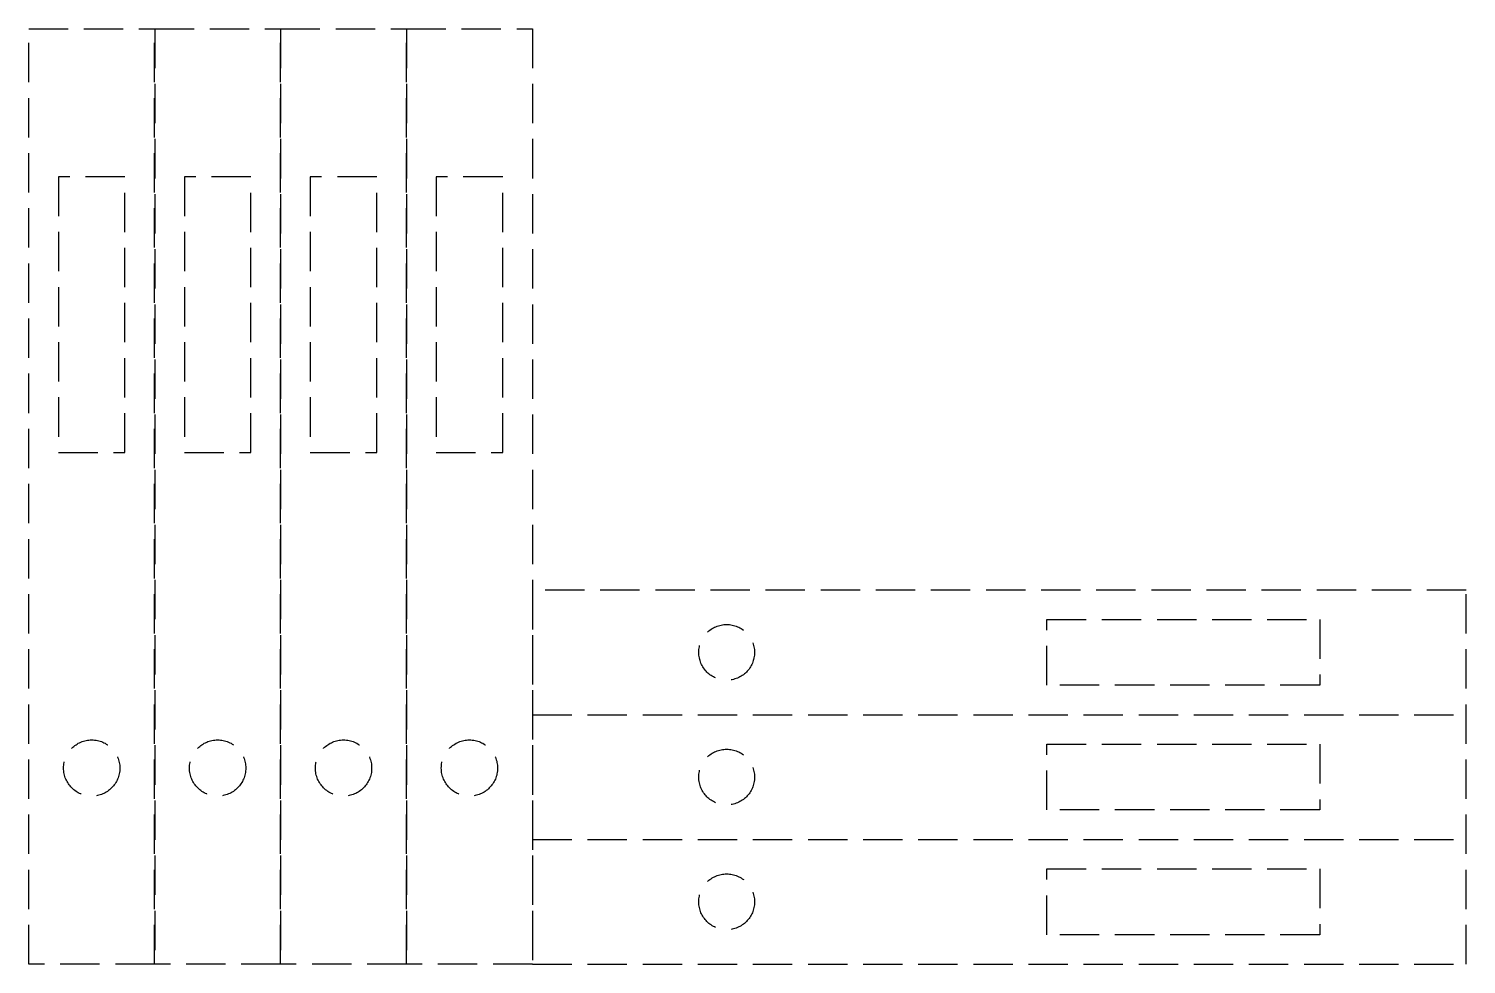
# Model space of a CAD drawing. Header units: millimetres. Extents: x 0 to 456, y 0 to 297.
import ezdxf

# ---------------------------------------------------------------- set-up
doc = ezdxf.new("R2010")
doc.units = ezdxf.units.MM
doc.linetypes.add('DASH', pattern=[0.35, 0.25, -0.1])

# ---------------------------------------------------------------- blocks, each defined once
blk = doc.blocks.new('YQ0114135196')
at = {"linetype": 'DASH', "ltscale": 50}
for points in [[(-0.02, -0.01), (-0.02, 296.99), (39.98, 296.99), (39.98, -0.01)], [(30.53, 162.44), (30.53, 249.98), (9.43, 249.98), (9.43, 162.44)]]:
    blk.add_lwpolyline(points, close=True, dxfattribs=at)
blk.add_circle((19.98, 62.27), 8.93, dxfattribs=at)
blk = doc.blocks.new('YQ0114135166')
at = {"linetype": 'DASH', "ltscale": 50}
for points in [[(296.47, 0.06), (296.47, 118.86), (-0.04, 118.86), (-0.04, 0.06)], [(163.27, 109.5), (249.93, 109.5), (249.93, 88.62), (163.27, 88.62)], [(163.27, 69.9), (249.93, 69.9), (249.93, 49.02), (163.27, 49.02)], [(163.27, 30.3), (249.93, 30.3), (249.93, 9.42), (163.27, 9.42)]]:
    blk.add_lwpolyline(points, close=True, dxfattribs=at)
for points in [[(-0.04, 79.26), (296.47, 79.26)], [(-0.04, 39.66), (296.47, 39.66)]]:
    blk.add_lwpolyline(points, dxfattribs=at)
for centre in [(61.62, 99.06), (61.62, 59.46), (61.62, 19.86)]:
    blk.add_circle(centre, 8.85, dxfattribs=at)

msp = doc.modelspace()

# ---------------------------------------------------------------- block references
at = {"ltscale": 50}
for name, p in [('YQ0114135196', (-0.02, -0.04)), ('YQ0114135196', (39.96, -0.04)), ('YQ0114135196', (79.94, -0.04)), ('YQ0114135196', (119.92, -0.04)), ('YQ0114135166', (159.96, -0.1))]:
    msp.add_blockref(name, p, dxfattribs=at)

doc.saveas('drawing.dxf')
